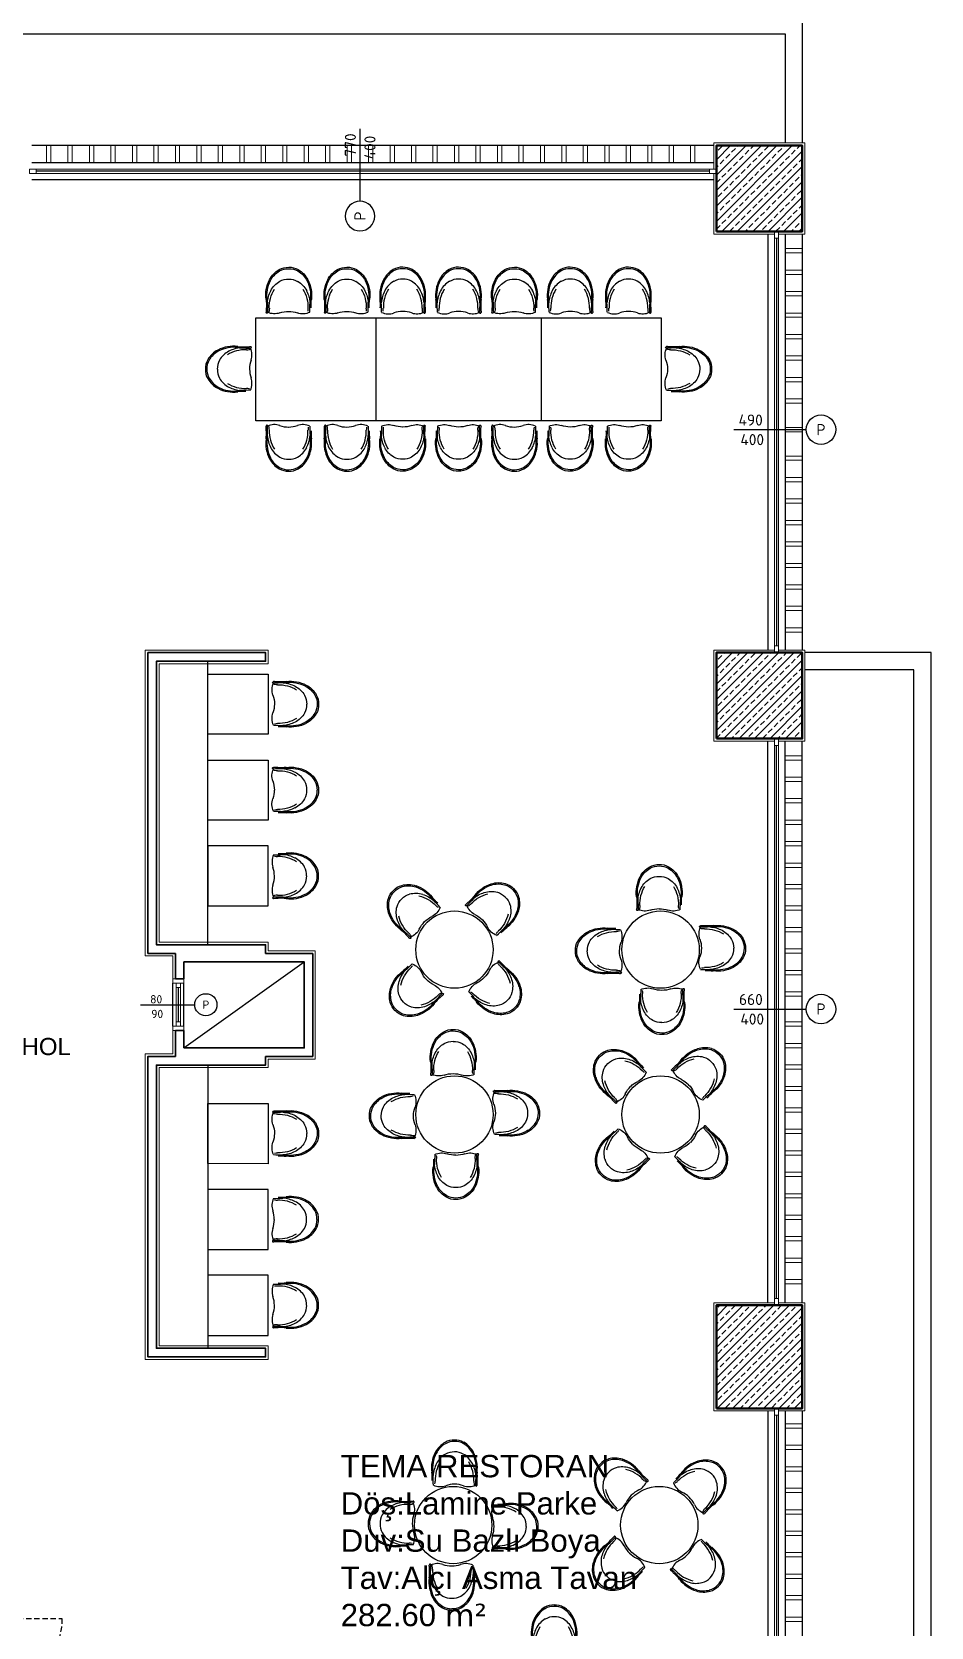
# Model space of a CAD drawing. Header units: millimetres. Extents: x 1443065 to 1517367, y 3763150 to 3779068.
# Drawn here: x 1513888 to 1514935, y 3767722 to 3769579 of the extents above; entities that cross this region are included whole.
import ezdxf
from ezdxf.enums import TextEntityAlignment as Align

# ---------------------------------------------------------------- set-up
doc = ezdxf.new("R2010")
doc.units = ezdxf.units.MM
doc.linetypes.add('HIDDEN', pattern=[9.525, 6.35, -3.175])
for name, color, linetype in [('1 tefriş 2', 8, 'Continuous'), ('m-DOG_', 4, 'Continuous'), ('m-DOG_gor', 8, 'Continuous'), ('m-TAR_duvar', 8, 'Continuous'), ('m-TFR_', 1, 'Continuous'), ('m-TFR_vitrifiye', 1, 'Continuous'), ('m-YAZ_poz', 7, 'Continuous')]:
    doc.layers.add(name, color=color, linetype=linetype)
for name, color, linetype, lineweight in [('DUVAR', 2, 'Continuous', 35), ('MAHAL', 52, 'Continuous', 13), ('MERDIVEN', 4, 'Continuous', 20), ('SIVA', 3, 'Continuous', 9), ('TASIYICI', 170, 'Continuous', 50), ('TEFRIS', 165, 'Continuous', 15)]:
    doc.layers.add(name, color=color, linetype=linetype, lineweight=lineweight)
doc.styles.add('mono', font='isocpeur.ttf')
doc.styles.get("Standard").update_dxf_attribs({"font": 'arial.ttf'})
pattern_1 = [(45, (-82570.414, -4962.345), (-8.98025612, 8.98025612), []), (45, (-82561.433, -4962.345), (-8.98025612, 8.98025612), [6.35, -3.175])]

# ---------------------------------------------------------------- blocks, each defined once
blk = doc.blocks.new('90lık Kqpı')
at = {"layer": 'm-DOG_', "linetype": 'HIDDEN'}
blk.add_line((-8, -5), (-88, -5), dxfattribs=at)
at = {"layer": 'm-DOG_'}
for p, q in [((-5, -8.8), (-8, -8.8)), ((-5, -81.2), (-8, -81.2))]:
    blk.add_line(p, q, dxfattribs=at)
for points in [[(8, 0), (8, -5), (-8, -5), (-8, 0)], [(-8, -5), (-8, -85), (-5, -85), (-5, -5)], [(8, -90), (8, -85), (-8, -85), (-8, -90)]]:
    blk.add_lwpolyline(points, close=True, dxfattribs=at)
at = {"layer": 'm-DOG_', "linetype": 'HIDDEN'}
blk.add_arc((-8, -5), 80, 180, 270, dxfattribs=at)
blk = doc.blocks.new('m-penpoz')
blk.add_line((0, -1.625), (0, 0))
blk.add_circle((0, 0.332), 0.332)
blk.add_attdef('POZNO', text='', height=0.18).set_placement((0, 0.332), align=Align.MIDDLE)
blk.add_attdef('HEIGHT', text='', height=0.18, rotation=90).set_placement((0.069, -1.625), align=Align.TOP_LEFT)
blk.add_attdef('WIDTH', text='', height=0.18, rotation=90).set_placement((0, -1.625), align=Align.BOTTOM_LEFT)
blk = doc.blocks.new('RR23WR23R2R')
at = {"layer": '1 tefriş 2'}
for centre, radius, start, end in [((-57.7, 59.3), 31.3, 295.7385, 315.3775), ((-55.6, 57.9), 28.8, 314.6126, 335.079), ((-11.6, 36.7), 20.1, 111.1217, 153.2814), ((-7.1, 61.2), 14.3, 213.4387, 227.0363), ((-7.1, 61.2), 14.3, 213.4387, 227.0363), ((141.6, 218.5), 228.7, 225.4715, 228.2427), ((141.6, 218.5), 228.7, 225.4715, 228.2427), ((-43.7, 21.9), 39.3, 13.0091, 47.0363), ((-43.7, 21.9), 39.3, 13.0091, 47.0363), ((25.3, 87.5), 52.4, 221.5557, 231.9954), ((-39.2, 23.8), 37.3, 17.6955, 40.2684), ((23, 84.8), 50, 227.6042, 231.9954), ((23, 84.8), 50, 227.6042, 231.9954), ((-39.2, 23.8), 37.3, 17.6955, 40.2684), ((-31.2, 15.5), 38, 17.6955, 51.9954), ((-31.2, 15.5), 38, 17.6955, 51.9954), ((-31.4, 14.9), 39.8, 17.6955, 51.9954), ((-54.2, 20.3), 0.89, 46.0717, 232.9584), ((-59.2, 13.7), 7.33, 43.4548, 52.9584), ((-82.2, -14.1), 43.4, 43.7202, 49.3189), ((-216.5, -139.6), 228.7, 41.7573, 44.589), ((-216.5, -139.6), 228.7, 41.7573, 44.589), ((-35.8, 14.3), 18.8, 116.1209, 159.7626), ((-53, 18.8), 2.79, 53.4798, 92.8774), ((-53, 18.8), 2.79, 53.4798, 92.8774), ((-59.2, 9.1), 14.3, 42.9637, 56.5613), ((-59.2, 9.1), 14.3, 42.9637, 56.5613), ((-20, 45.6), 39.3, 222.9637, 256.9909), ((-20, 45.6), 39.3, 222.9637, 256.9909), ((-21.7, 24.8), 19, 312.6495, 345.0454), ((-21.7, 24.8), 19, 312.6495, 345.0454), ((-29.5, 26.9), 27.2, 345.0454, 17.6955), ((-29.5, 26.9), 27.2, 345.0454, 17.6955), ((-21.4, 18.6), 27.7, 345.0454, 17.6955), ((-21.4, 18.6), 27.7, 345.0454, 17.6955), ((-21.2, 18.2), 29, 345.0454, 17.6955), ((-85.5, -23.3), 52.4, 38.0046, 48.4443), ((-82.8, -21), 50, 38.0046, 42.3958), ((-21.8, 41.1), 37.3, 229.7316, 252.3045), ((-82.8, -21), 50, 38.0046, 42.3958), ((-21.8, 41.1), 37.3, 229.7316, 252.3045), ((-12.9, 33.4), 39.8, 218.0046, 252.3045), ((-13.5, 33.2), 38, 218.0046, 252.3045), ((-13.5, 33.2), 38, 218.0046, 252.3045), ((-24.9, 31.5), 27.2, 252.3045, 284.9546), ((-24.9, 31.5), 27.2, 252.3045, 284.9546), ((-22.8, 23.6), 19, 284.9546, 317.3505), ((-22.8, 23.6), 19, 284.9546, 317.3505), ((-14.5, 15.3), 19.4, 284.9546, 317.3505), ((-14.5, 15.3), 19.4, 284.9546, 317.3505), ((-14, 14.8), 20.3, 284.9546, 317.3505), ((-13.4, 16.5), 19.4, 312.6495, 345.0454), ((-13.4, 16.5), 19.4, 312.6495, 345.0454), ((-12.8, 15.9), 20.3, 312.6495, 345.0454), ((-16.6, 23.3), 27.7, 252.3045, 284.9546), ((-16.6, 23.3), 27.7, 252.3045, 284.9546), ((-16.2, 23.1), 29, 252.3045, 284.9546)]:
    blk.add_arc(centre, radius, start, end, dxfattribs=at)
blk = doc.blocks.new('*U50')
at = {"layer": 'DUVAR'}
blk.add_blockref('RR23WR23R2R', (23.7, -24.8), dxfattribs=at)
blk = doc.blocks.new('*U51')
at = {"layer": 'm-TFR_', "color": 0, "linetype": 'ByBlock', "lineweight": -2, "transparency": 16777216}
for p, rotation in [((1617816.1, 3774235.7), 180), ((1617907.6, 3774232.7), 90), ((1617813, 3774144.1), 270)]:
    blk.add_blockref('*U50', p, dxfattribs=dict(at, rotation=rotation))
blk.add_blockref('*U50', (1617904.6, 3774141.1), dxfattribs=at)
blk = doc.blocks.new('*U52')
at = {"layer": 'DUVAR'}
blk.add_blockref('RR23WR23R2R', (23.7, -24.8), dxfattribs=at)
blk = doc.blocks.new('*U53')
at = {"layer": 'm-TFR_', "color": 0, "linetype": 'ByBlock', "lineweight": -2, "transparency": 16777216}
for p, rotation in [((1617816.1, 3774235.7), 180), ((1617907.6, 3774232.7), 90), ((1617813, 3774144.1), 270)]:
    blk.add_blockref('*U52', p, dxfattribs=dict(at, rotation=rotation))
blk.add_blockref('*U52', (1617904.6, 3774141.1), dxfattribs=at)
blk = doc.blocks.new('*U54')
at = {"layer": 'DUVAR'}
blk.add_blockref('RR23WR23R2R', (23.7, -24.8), dxfattribs=at)
blk = doc.blocks.new('*U55')
at = {"layer": 'm-TFR_', "color": 0, "linetype": 'ByBlock', "lineweight": -2, "transparency": 16777216}
for p, rotation in [((1617816.1, 3774235.7), 180), ((1617907.6, 3774232.7), 90), ((1617813, 3774144.1), 270)]:
    blk.add_blockref('*U54', p, dxfattribs=dict(at, rotation=rotation))
blk.add_blockref('*U54', (1617904.6, 3774141.1), dxfattribs=at)
blk = doc.blocks.new('*U58')
at = {"layer": 'DUVAR'}
blk.add_blockref('RR23WR23R2R', (23.7, -24.8), dxfattribs=at)
blk = doc.blocks.new('*U59')
at = {"layer": 'm-TFR_', "color": 0, "linetype": 'ByBlock', "lineweight": -2, "transparency": 16777216}
for p, rotation in [((1617816.1, 3774235.7), 180), ((1617907.6, 3774232.7), 90), ((1617813, 3774144.1), 270)]:
    blk.add_blockref('*U58', p, dxfattribs=dict(at, rotation=rotation))
blk.add_blockref('*U58', (1617904.6, 3774141.1), dxfattribs=at)
blk = doc.blocks.new('*U60')
at = {"layer": 'DUVAR'}
blk.add_blockref('RR23WR23R2R', (23.7, -24.8), dxfattribs=at)
blk = doc.blocks.new('*U61')
at = {"layer": 'm-TFR_', "color": 0, "linetype": 'ByBlock', "lineweight": -2, "transparency": 16777216}
for p, rotation in [((1617816.1, 3774235.7), 180), ((1617907.6, 3774232.7), 90), ((1617813, 3774144.1), 270)]:
    blk.add_blockref('*U60', p, dxfattribs=dict(at, rotation=rotation))
blk.add_blockref('*U60', (1617904.6, 3774141.1), dxfattribs=at)
blk = doc.blocks.new('*U62')
at = {"layer": 'DUVAR'}
blk.add_blockref('RR23WR23R2R', (23.7, -24.8), dxfattribs=at)
blk = doc.blocks.new('*U63')
at = {"layer": 'm-TFR_', "color": 0, "linetype": 'ByBlock', "lineweight": -2, "transparency": 16777216}
for p, rotation in [((1617816.1, 3774235.7), 180), ((1617907.6, 3774232.7), 90), ((1617813, 3774144.1), 270)]:
    blk.add_blockref('*U62', p, dxfattribs=dict(at, rotation=rotation))
blk.add_blockref('*U62', (1617904.6, 3774141.1), dxfattribs=at)
blk = doc.blocks.new('*U64')
at = {"layer": 'DUVAR'}
blk.add_blockref('RR23WR23R2R', (23.7, -24.8), dxfattribs=at)
blk = doc.blocks.new('*U65')
at = {"layer": 'm-TFR_', "color": 0, "linetype": 'ByBlock', "lineweight": -2, "transparency": 16777216}
for p, rotation in [((1617816.1, 3774235.7), 180), ((1617907.6, 3774232.7), 90), ((1617813, 3774144.1), 270)]:
    blk.add_blockref('*U64', p, dxfattribs=dict(at, rotation=rotation))
blk.add_blockref('*U64', (1617904.6, 3774141.1), dxfattribs=at)

msp = doc.modelspace()

# ---------------------------------------------------------------- hatches: boundary and pattern name
at = {"layer": 'm-TAR_duvar'}
h = msp.add_hatch(dxfattribs=at)
h.set_pattern_fill('ANSI33', color=256, scale=2)
h.set_pattern_definition(pattern_1)
h.paths.add_polyline_path([(1514785.1, 3769447.1), (1514685.1, 3769447.1), (1514685.1, 3769347.1), (1514785.1, 3769347.1)])
h = msp.add_hatch(dxfattribs=at)
h.set_pattern_fill('ANSI33', color=256, scale=2)
h.set_pattern_definition(pattern_1)
h.paths.add_polyline_path([(1514785.1, 3768856.6), (1514685.1, 3768856.6), (1514685.1, 3768756.6), (1514785.1, 3768756.6)])
h = msp.add_hatch(dxfattribs=at)
h.set_pattern_fill('ANSI33', color=256, scale=2)
h.set_pattern_definition(pattern_1)
h.paths.add_polyline_path([(1514785.1, 3768096.6), (1514685.1, 3768096.6), (1514685.1, 3767976.6), (1514785.1, 3767976.6)])

# ---------------------------------------------------------------- linework, layer by layer
at = {"layer": 'DUVAR'}
for p, q in [((1514033.1, 3768516.4), (1514033.1, 3768846.6)), ((1514055.1, 3768506.4), (1514023.1, 3768506.4)), ((1514055.1, 3768506.4), (1514050.1, 3768506.4)), ((1514055.1, 3768506.4), (1514055.1, 3768476.6)), ((1514215.1, 3768506.4), (1514160.1, 3768506.4)), ((1514215.1, 3768386.4), (1514215.1, 3768506.4)), ((1514205.1, 3768496.4), (1514065.1, 3768496.4)), ((1514065.1, 3768496.4), (1514065.1, 3768476.6)), ((1514205.1, 3768396.4), (1514205.1, 3768496.4)), ((1514065.1, 3768476.6), (1514055.1, 3768476.6)), ((1514065.1, 3768476.6), (1514055.1, 3768476.6)), ((1514055.1, 3768416.6), (1514055.1, 3768386.4)), ((1514065.1, 3768416.6), (1514055.1, 3768416.6)), ((1514065.1, 3768416.6), (1514065.1, 3768396.4)), ((1514065.1, 3768396.4), (1514205.1, 3768396.4)), ((1514055.1, 3768386.4), (1514023.1, 3768386.4)), ((1514033.1, 3768376.4), (1514033.1, 3768046.6)), ((1514055.1, 3768386.4), (1514047.1, 3768386.4)), ((1514160.1, 3768386.4), (1514215.1, 3768386.4))]:
    msp.add_line(p, q, dxfattribs=at)
for points in [[(1514055.1, 3768506.4), (1514023.1, 3768506.4), (1514023.1, 3768856.6), (1514160.1, 3768856.6), (1514160.1, 3768846.6), (1514033.1, 3768846.6), (1514033.1, 3768516.4), (1514160.1, 3768516.4), (1514160.1, 3768506.4)], [(1514065.1, 3768396.4), (1514205.1, 3768396.4), (1514205.1, 3768496.4), (1514065.1, 3768496.4)], [(1514055.1, 3768386.4), (1514023.1, 3768386.4), (1514023.1, 3768036.6), (1514160.1, 3768036.6), (1514160.1, 3768046.6), (1514033.1, 3768046.6), (1514033.1, 3768376.4), (1514160.1, 3768376.4), (1514160.1, 3768386.4)]]:
    msp.add_lwpolyline(points, dxfattribs=at)
at = {"layer": 'm-DOG_gor', "linetype": 'Continuous'}
for p, q in [((1514682.1, 3769447.1), (1513888.1, 3769447.1)), ((1514682.1, 3769427.1), (1513888.1, 3769427.1)), ((1514677.1, 3769417.1), (1513893.1, 3769417.1)), ((1514682.1, 3769407.1), (1513888.1, 3769407.1)), ((1514745.1, 3769344.1), (1514745.1, 3768859.6)), ((1514755.1, 3769339.1), (1514755.1, 3768864.6)), ((1514765.1, 3769344.1), (1514765.1, 3768859.6)), ((1514785.1, 3769344.1), (1514785.1, 3768859.6)), ((1514745.1, 3768099.6), (1514745.1, 3768753.6)), ((1514755.1, 3768104.6), (1514755.1, 3768748.6)), ((1514765.1, 3768099.6), (1514765.1, 3768753.6)), ((1514785.1, 3768099.6), (1514785.1, 3768753.6)), ((1514052.1, 3768421.6), (1514052.1, 3768471.6)), ((1514058.6, 3768426.6), (1514058.6, 3768466.6)), ((1514065.1, 3768421.6), (1514065.1, 3768471.6)), ((1514745.1, 3767973.6), (1514745.1, 3767319.6)), ((1514755.1, 3767968.6), (1514755.1, 3767324.6)), ((1514765.1, 3767973.6), (1514765.1, 3767319.6)), ((1514785.1, 3767973.6), (1514785.1, 3767319.6))]:
    msp.add_line(p, q, dxfattribs=at)
at = {"layer": 'm-TFR_'}
for p, q in [((1514288.9, 3769126.6), (1514288.9, 3769246.6)), ((1514481.1, 3769246.6), (1514481.1, 3769126.6)), ((1514093.1, 3768516.4), (1514093.1, 3768846.6)), ((1514065.1, 3768396.4), (1514205.1, 3768496.4)), ((1514093.1, 3768376.4), (1514093.1, 3768046.6))]:
    msp.add_line(p, q, dxfattribs=at)
for points in [[(1514148.9, 3769246.6), (1514620.8, 3769246.6), (1514620.8, 3769126.6), (1514148.9, 3769126.6)], [(1514093.1, 3768831.6), (1514163.1, 3768831.5), (1514163.1, 3768761.5), (1514093.1, 3768761.6)], [(1514093.1, 3768661.6), (1514093.1, 3768731.6), (1514163.1, 3768731.6), (1514163.1, 3768661.6)], [(1514093.1, 3768561.6), (1514163.1, 3768561.6), (1514163.1, 3768631.6), (1514093.1, 3768631.6)], [(1514093.1, 3768331.6), (1514163.1, 3768331.5), (1514163.1, 3768261.5), (1514093.1, 3768261.6)], [(1514093.1, 3768231.6), (1514093.1, 3768161.6), (1514163.1, 3768161.6), (1514163.1, 3768231.6)], [(1514093.1, 3768061.6), (1514163.1, 3768061.6), (1514163.1, 3768131.6), (1514093.1, 3768131.6)]]:
    msp.add_lwpolyline(points, close=True, dxfattribs=at)
for centre in [(1514380.1, 3768510.8), (1514620.1, 3768510.8), (1514380.1, 3768318.8), (1514620.1, 3768318.8), (1514378.6, 3767840.7), (1514618.6, 3767840.7)]:
    msp.add_circle(centre, 45, dxfattribs=at)
at = {"layer": 'm-TFR_vitrifiye'}
for p, q in [((1514785.1, 3769597.1), (1514785.1, 3769450.1)), ((1512185.1, 3769577.1), (1514765.1, 3769577.1)), ((1514765.1, 3769577.1), (1514765.1, 3769450.1)), ((1514935.1, 3768856.6), (1514788.1, 3768856.6)), ((1514935.1, 3766436.6), (1514935.1, 3768856.6)), ((1514915.1, 3768836.6), (1514788.1, 3768836.6)), ((1514915.1, 3766456.6), (1514915.1, 3768836.6))]:
    msp.add_line(p, q, dxfattribs=at)
at = {"layer": 'MERDIVEN'}
for points in [[(1513885.1, 3769419.6), (1513893.1, 3769419.6), (1513893.1, 3769414.6), (1513885.1, 3769414.6)], [(1514677.1, 3769414.6), (1513893.1, 3769414.6), (1513893.1, 3769419.6), (1514677.1, 3769419.6)], [(1514677.1, 3769419.6), (1514685.1, 3769419.6), (1514685.1, 3769414.6), (1514677.1, 3769414.6)], [(1514757.6, 3769339.1), (1514757.6, 3769347.1), (1514752.6, 3769347.1), (1514752.6, 3769339.1)], [(1514752.6, 3768864.6), (1514757.6, 3768864.6), (1514757.6, 3769339.1), (1514752.6, 3769339.1)], [(1514757.6, 3768856.6), (1514757.6, 3768864.6), (1514752.6, 3768864.6), (1514752.6, 3768856.6)], [(1514757.6, 3768748.6), (1514757.6, 3768756.6), (1514752.6, 3768756.6), (1514752.6, 3768748.6)], [(1514752.6, 3768748.6), (1514757.6, 3768748.6), (1514757.6, 3768104.6), (1514752.6, 3768104.6)], [(1514052.1, 3768476.6), (1514052.1, 3768471.6), (1514065.1, 3768471.6), (1514065.1, 3768476.6)], [(1514056.1, 3768466.6), (1514061.1, 3768466.6), (1514061.1, 3768471.6), (1514056.1, 3768471.6)], [(1514056.1, 3768471.6), (1514061.1, 3768471.6), (1514061.1, 3768466.6), (1514056.1, 3768466.6)], [(1514061.1, 3768426.6), (1514056.1, 3768426.6), (1514056.1, 3768466.6), (1514061.1, 3768466.6)], [(1514052.1, 3768416.6), (1514052.1, 3768421.6), (1514065.1, 3768421.6), (1514065.1, 3768416.6)], [(1514056.1, 3768421.6), (1514061.1, 3768421.6), (1514061.1, 3768426.6), (1514056.1, 3768426.6)], [(1514757.6, 3768096.6), (1514757.6, 3768104.6), (1514752.6, 3768104.6), (1514752.6, 3768096.6)], [(1514757.6, 3767976.6), (1514757.6, 3767968.6), (1514752.6, 3767968.6), (1514752.6, 3767976.6)], [(1514752.6, 3767324.6), (1514757.6, 3767324.6), (1514757.6, 3767968.6), (1514752.6, 3767968.6)]]:
    msp.add_lwpolyline(points, close=True, dxfattribs=at)
at = {"layer": 'SIVA'}
for points in [[(1514757.6, 3769344.1), (1514788.1, 3769344.1), (1514788.1, 3769450.1), (1514682.1, 3769450.1), (1514682.1, 3769419.6)], [(1514682.1, 3769414.6), (1514682.1, 3769344.1), (1514752.6, 3769344.1)], [(1514052.1, 3768416.6), (1514052.1, 3768389.4), (1514020.1, 3768389.4), (1514020.1, 3768033.6), (1514163.1, 3768033.6), (1514163.1, 3768049.6), (1514036.1, 3768049.6), (1514036.1, 3768373.4), (1514163.1, 3768373.4), (1514163.1, 3768383.4), (1514218.1, 3768383.4), (1514218.1, 3768509.4), (1514163.1, 3768509.4), (1514163.1, 3768519.4), (1514036.1, 3768519.4), (1514036.1, 3768843.6), (1514163.1, 3768843.6), (1514163.1, 3768859.6), (1514020.1, 3768859.6), (1514020.1, 3768503.4), (1514052.1, 3768503.4), (1514052.1, 3768476.6)], [(1514752.6, 3768859.6), (1514682.1, 3768859.6), (1514682.1, 3768753.6), (1514752.6, 3768753.6)], [(1514757.6, 3768753.6), (1514788.1, 3768753.6), (1514788.1, 3768859.6), (1514757.6, 3768859.6)], [(1514752.6, 3768099.6), (1514682.1, 3768099.6), (1514682.1, 3767973.6), (1514752.6, 3767973.6)], [(1514757.6, 3767973.6), (1514788.1, 3767973.6), (1514788.1, 3768099.6), (1514757.6, 3768099.6)]]:
    msp.add_lwpolyline(points, dxfattribs=at)
for points in [[(1513905.1, 3769447.1), (1513905.1, 3769427.1), (1513910.1, 3769427.1), (1513910.1, 3769447.1)], [(1513930.1, 3769447.1), (1513930.1, 3769427.1), (1513935.1, 3769427.1), (1513935.1, 3769447.1)], [(1513955.1, 3769447.1), (1513955.1, 3769427.1), (1513960.1, 3769427.1), (1513960.1, 3769447.1)], [(1513980.1, 3769447.1), (1513980.1, 3769427.1), (1513985.1, 3769427.1), (1513985.1, 3769447.1)], [(1514005.1, 3769447.1), (1514005.1, 3769427.1), (1514010.1, 3769427.1), (1514010.1, 3769447.1)], [(1514030.1, 3769447.1), (1514030.1, 3769427.1), (1514035.1, 3769427.1), (1514035.1, 3769447.1)], [(1514055.1, 3769447.1), (1514055.1, 3769427.1), (1514060.1, 3769427.1), (1514060.1, 3769447.1)], [(1514080.1, 3769447.1), (1514080.1, 3769427.1), (1514085.1, 3769427.1), (1514085.1, 3769447.1)], [(1514105.1, 3769447.1), (1514105.1, 3769427.1), (1514110.1, 3769427.1), (1514110.1, 3769447.1)], [(1514130.1, 3769447.1), (1514130.1, 3769427.1), (1514135.1, 3769427.1), (1514135.1, 3769447.1)], [(1514155.1, 3769447.1), (1514155.1, 3769427.1), (1514160.1, 3769427.1), (1514160.1, 3769447.1)], [(1514180.1, 3769447.1), (1514180.1, 3769427.1), (1514185.1, 3769427.1), (1514185.1, 3769447.1)], [(1514205.1, 3769447.1), (1514205.1, 3769427.1), (1514210.1, 3769427.1), (1514210.1, 3769447.1)], [(1514230.1, 3769447.1), (1514230.1, 3769427.1), (1514235.1, 3769427.1), (1514235.1, 3769447.1)], [(1514255.1, 3769447.1), (1514255.1, 3769427.1), (1514260.1, 3769427.1), (1514260.1, 3769447.1)], [(1514285.1, 3769447.1), (1514285.1, 3769427.1), (1514280.1, 3769427.1), (1514280.1, 3769447.1)], [(1514310.1, 3769447.1), (1514310.1, 3769427.1), (1514305.1, 3769427.1), (1514305.1, 3769447.1)], [(1514335.1, 3769447.1), (1514335.1, 3769427.1), (1514330.1, 3769427.1), (1514330.1, 3769447.1)], [(1514360.1, 3769447.1), (1514360.1, 3769427.1), (1514355.1, 3769427.1), (1514355.1, 3769447.1)], [(1514385.1, 3769447.1), (1514385.1, 3769427.1), (1514380.1, 3769427.1), (1514380.1, 3769447.1)], [(1514410.1, 3769447.1), (1514410.1, 3769427.1), (1514405.1, 3769427.1), (1514405.1, 3769447.1)], [(1514435.1, 3769447.1), (1514435.1, 3769427.1), (1514430.1, 3769427.1), (1514430.1, 3769447.1)], [(1514460.1, 3769447.1), (1514460.1, 3769427.1), (1514455.1, 3769427.1), (1514455.1, 3769447.1)], [(1514485.1, 3769447.1), (1514485.1, 3769427.1), (1514480.1, 3769427.1), (1514480.1, 3769447.1)], [(1514510.1, 3769447.1), (1514510.1, 3769427.1), (1514505.1, 3769427.1), (1514505.1, 3769447.1)], [(1514535.1, 3769447.1), (1514535.1, 3769427.1), (1514530.1, 3769427.1), (1514530.1, 3769447.1)], [(1514560.1, 3769447.1), (1514560.1, 3769427.1), (1514555.1, 3769427.1), (1514555.1, 3769447.1)], [(1514585.1, 3769447.1), (1514585.1, 3769427.1), (1514580.1, 3769427.1), (1514580.1, 3769447.1)], [(1514610.1, 3769447.1), (1514610.1, 3769427.1), (1514605.1, 3769427.1), (1514605.1, 3769447.1)], [(1514635.1, 3769447.1), (1514635.1, 3769427.1), (1514630.1, 3769427.1), (1514630.1, 3769447.1)], [(1514660.1, 3769447.1), (1514660.1, 3769427.1), (1514655.1, 3769427.1), (1514655.1, 3769447.1)], [(1514785.1, 3769327.1), (1514765.1, 3769327.1), (1514765.1, 3769322.1), (1514785.1, 3769322.1)], [(1514785.1, 3769302.1), (1514765.1, 3769302.1), (1514765.1, 3769297.1), (1514785.1, 3769297.1)], [(1514785.1, 3769277.1), (1514765.1, 3769277.1), (1514765.1, 3769272.1), (1514785.1, 3769272.1)], [(1514785.1, 3769252.1), (1514765.1, 3769252.1), (1514765.1, 3769247.1), (1514785.1, 3769247.1)], [(1514785.1, 3769227.1), (1514765.1, 3769227.1), (1514765.1, 3769222.1), (1514785.1, 3769222.1)], [(1514785.1, 3769202.1), (1514765.1, 3769202.1), (1514765.1, 3769197.1), (1514785.1, 3769197.1)], [(1514785.1, 3769177.1), (1514765.1, 3769177.1), (1514765.1, 3769172.1), (1514785.1, 3769172.1)], [(1514785.1, 3769152.1), (1514765.1, 3769152.1), (1514765.1, 3769147.1), (1514785.1, 3769147.1)], [(1514785.1, 3769113.8), (1514765.1, 3769113.8), (1514765.1, 3769118.8), (1514785.1, 3769118.8)], [(1514785.1, 3769080.6), (1514765.1, 3769080.6), (1514765.1, 3769085.6), (1514785.1, 3769085.6)], [(1514785.1, 3769055.6), (1514765.1, 3769055.6), (1514765.1, 3769060.6), (1514785.1, 3769060.6)], [(1514785.1, 3769030.6), (1514765.1, 3769030.6), (1514765.1, 3769035.6), (1514785.1, 3769035.6)], [(1514785.1, 3769005.6), (1514765.1, 3769005.6), (1514765.1, 3769010.6), (1514785.1, 3769010.6)], [(1514785.1, 3768980.6), (1514765.1, 3768980.6), (1514765.1, 3768985.6), (1514785.1, 3768985.6)], [(1514785.1, 3768955.6), (1514765.1, 3768955.6), (1514765.1, 3768960.6), (1514785.1, 3768960.6)], [(1514785.1, 3768930.6), (1514765.1, 3768930.6), (1514765.1, 3768935.6), (1514785.1, 3768935.6)], [(1514785.1, 3768905.6), (1514765.1, 3768905.6), (1514765.1, 3768910.6), (1514785.1, 3768910.6)], [(1514785.1, 3768880.6), (1514765.1, 3768880.6), (1514765.1, 3768885.6), (1514785.1, 3768885.6)], [(1514785.1, 3768736.6), (1514765.1, 3768736.6), (1514765.1, 3768731.6), (1514785.1, 3768731.6)], [(1514785.1, 3768711.6), (1514765.1, 3768711.6), (1514765.1, 3768706.6), (1514785.1, 3768706.6)], [(1514785.1, 3768686.6), (1514765.1, 3768686.6), (1514765.1, 3768681.6), (1514785.1, 3768681.6)], [(1514785.1, 3768661.6), (1514765.1, 3768661.6), (1514765.1, 3768656.6), (1514785.1, 3768656.6)], [(1514785.1, 3768636.6), (1514765.1, 3768636.6), (1514765.1, 3768631.6), (1514785.1, 3768631.6)], [(1514785.1, 3768611.6), (1514765.1, 3768611.6), (1514765.1, 3768606.6), (1514785.1, 3768606.6)], [(1514785.1, 3768586.6), (1514765.1, 3768586.6), (1514765.1, 3768581.6), (1514785.1, 3768581.6)], [(1514785.1, 3768561.6), (1514765.1, 3768561.6), (1514765.1, 3768556.6), (1514785.1, 3768556.6)], [(1514785.1, 3768536.6), (1514765.1, 3768536.6), (1514765.1, 3768531.6), (1514785.1, 3768531.6)], [(1514785.1, 3768511.6), (1514765.1, 3768511.6), (1514765.1, 3768506.6), (1514785.1, 3768506.6)], [(1514785.1, 3768486.6), (1514765.1, 3768486.6), (1514765.1, 3768481.6), (1514785.1, 3768481.6)], [(1514785.1, 3768461.6), (1514765.1, 3768461.6), (1514765.1, 3768456.6), (1514785.1, 3768456.6)], [(1514785.1, 3768421.6), (1514765.1, 3768421.6), (1514765.1, 3768426.6), (1514785.1, 3768426.6)], [(1514785.1, 3768396.6), (1514765.1, 3768396.6), (1514765.1, 3768401.6), (1514785.1, 3768401.6)], [(1514785.1, 3768371.6), (1514765.1, 3768371.6), (1514765.1, 3768376.6), (1514785.1, 3768376.6)], [(1514785.1, 3768346.6), (1514765.1, 3768346.6), (1514765.1, 3768351.6), (1514785.1, 3768351.6)], [(1514785.1, 3768321.6), (1514765.1, 3768321.6), (1514765.1, 3768326.6), (1514785.1, 3768326.6)], [(1514785.1, 3768296.6), (1514765.1, 3768296.6), (1514765.1, 3768301.6), (1514785.1, 3768301.6)], [(1514785.1, 3768271.6), (1514765.1, 3768271.6), (1514765.1, 3768276.6), (1514785.1, 3768276.6)], [(1514785.1, 3768246.6), (1514765.1, 3768246.6), (1514765.1, 3768251.6), (1514785.1, 3768251.6)], [(1514785.1, 3768221.6), (1514765.1, 3768221.6), (1514765.1, 3768226.6), (1514785.1, 3768226.6)], [(1514785.1, 3768196.6), (1514765.1, 3768196.6), (1514765.1, 3768201.6), (1514785.1, 3768201.6)], [(1514785.1, 3768171.6), (1514765.1, 3768171.6), (1514765.1, 3768176.6), (1514785.1, 3768176.6)], [(1514785.1, 3768146.6), (1514765.1, 3768146.6), (1514765.1, 3768151.6), (1514785.1, 3768151.6)], [(1514785.1, 3768121.6), (1514765.1, 3768121.6), (1514765.1, 3768126.6), (1514785.1, 3768126.6)], [(1514785.1, 3767958.6), (1514765.1, 3767958.6), (1514765.1, 3767953.6), (1514785.1, 3767953.6)], [(1514785.1, 3767933.6), (1514765.1, 3767933.6), (1514765.1, 3767928.6), (1514785.1, 3767928.6)], [(1514785.1, 3767908.6), (1514765.1, 3767908.6), (1514765.1, 3767903.6), (1514785.1, 3767903.6)], [(1514785.1, 3767883.6), (1514765.1, 3767883.6), (1514765.1, 3767878.6), (1514785.1, 3767878.6)], [(1514785.1, 3767858.6), (1514765.1, 3767858.6), (1514765.1, 3767853.6), (1514785.1, 3767853.6)], [(1514785.1, 3767833.6), (1514765.1, 3767833.6), (1514765.1, 3767828.6), (1514785.1, 3767828.6)], [(1514785.1, 3767808.6), (1514765.1, 3767808.6), (1514765.1, 3767803.6), (1514785.1, 3767803.6)], [(1514785.1, 3767783.6), (1514765.1, 3767783.6), (1514765.1, 3767778.6), (1514785.1, 3767778.6)], [(1514785.1, 3767758.6), (1514765.1, 3767758.6), (1514765.1, 3767753.6), (1514785.1, 3767753.6)], [(1514785.1, 3767733.6), (1514765.1, 3767733.6), (1514765.1, 3767728.6), (1514785.1, 3767728.6)]]:
    msp.add_lwpolyline(points, close=True, dxfattribs=at)
at = {"layer": 'TASIYICI'}
for points in [[(1514685.1, 3769347.1), (1514785.1, 3769347.1), (1514785.1, 3769447.1), (1514685.1, 3769447.1)], [(1514685.1, 3768756.6), (1514785.1, 3768756.6), (1514785.1, 3768856.6), (1514685.1, 3768856.6)], [(1514685.1, 3767976.6), (1514785.1, 3767976.6), (1514785.1, 3768096.6), (1514685.1, 3768096.6)]]:
    msp.add_lwpolyline(points, close=True, dxfattribs=at)

# ---------------------------------------------------------------- block references
at = {"layer": 'm-TFR_', "xscale": -1}
for name, p, rotation in [('RR23WR23R2R', (1514185.7, 3769305.4), 224.9999999998602), ('RR23WR23R2R', (1514253.5, 3769305.4), 224.9999999998602), ('RR23WR23R2R', (1514448.5, 3769305.4), 224.9999999998602), ('RR23WR23R2R', (1514679.6, 3769188.1), 134.9999509509009), ('RR23WR23R2R', (1514321.2, 3769067.9), 44.99999999986019), ('RR23WR23R2R', (1514386.2, 3769067.9), 44.99999999986019), ('RR23WR23R2R', (1514516.2, 3769067.9), 44.99999999986019), ('RR23WR23R2R', (1514584, 3769067.9), 44.99999999986019), ('RR23WR23R2R', (1514221.9, 3768798), 134.9999509509009), ('RR23WR23R2R', (1514221.8, 3768698), 134.9999999998601), ('*U51', (-2298134.2, 5293265.1), 225), ('*U63', (-2298378.2, 5293062.8), 225.000153819088), ('*U53', (-103250.4, 7542502.9), 180.0001538190879), ('RR23WR23R2R', (1514221.9, 3768298), 134.9999509509009)]:
    msp.add_blockref(name, p, dxfattribs=dict(at, rotation=rotation))
at = {"layer": 'm-TFR_'}
for name, p, rotation in [('RR23WR23R2R', (1514321.2, 3769305.4), 135.0000000001398), ('RR23WR23R2R', (1514386.2, 3769305.4), 135.0000000001398), ('RR23WR23R2R', (1514516.2, 3769305.4), 135.0000000001398), ('RR23WR23R2R', (1514584, 3769305.4), 135.0000000001398), ('RR23WR23R2R', (1514090.1, 3769188.1), 225.000049049099), ('RR23WR23R2R', (1514185.7, 3769067.9), 315.0000000001398), ('RR23WR23R2R', (1514253.5, 3769067.9), 315.0000000001398), ('RR23WR23R2R', (1514448.5, 3769067.9), 315.0000000001398), ('RR23WR23R2R', (1514221.9, 3768595.2), 45.00004904909909), ('RR23WR23R2R', (1514221.8, 3768195.2), 45.00000000013981), ('RR23WR23R2R', (1514221.9, 3768095.2), 45.00004904909909), ('*U65', (3039132.8, -44913.5), 44.99999999999999), ('*U59', (-103251.9, -6343.4), 359.9998461809121), ('*U55', (-2298259.6, 2242894.5), 315)]:
    msp.add_blockref(name, p, dxfattribs=dict(at, rotation=rotation))
at = {"layer": 'm-TFR_', "xscale": -1}
msp.add_blockref('*U61', (3132240.4, -5677.6), dxfattribs=at)
at = {"layer": 'm-YAZ_poz'}
ref = msp.add_blockref('m-penpoz', (1514270.1, 3769382.2), dxfattribs=dict(at, xscale=-51.83999999999998, yscale=51.83999999999998, zscale=51.83999999999998, rotation=179.9995494033126))
ref.add_attrib('WIDTH', '770', dxfattribs={"layer": '0', "height": 12.96, "rotation": 90, "style": 'mono'}).set_placement((1514269.3, 3769461.3), align=Align.BOTTOM_RIGHT)
ref.add_attrib('HEIGHT', '400', dxfattribs={"layer": '0', "height": 12.96, "rotation": 90, "style": 'mono'}).set_placement((1514292.1, 3769458.6), align=Align.BOTTOM_RIGHT)
ref.add_attrib('POZNO', 'P', dxfattribs={"layer": '0', "height": 13, "rotation": 90, "style": 'mono'}).set_placement((1514270.1, 3769365), align=Align.MIDDLE_CENTER)
ref = msp.add_blockref('m-penpoz', (1514789.7, 3769116.3), dxfattribs=dict(at, xscale=51.83999999999998, yscale=51.83999999999998, zscale=51.83999999999998, rotation=270.0004505966874))
ref.add_attrib('WIDTH', '490', dxfattribs={"layer": '0', "height": 12.96, "style": 'mono'}).set_placement((1514739.1, 3769117.1), align=Align.BOTTOM_RIGHT)
ref.add_attrib('HEIGHT', '400', dxfattribs={"layer": '0', "height": 12.96, "style": 'mono'}).set_placement((1514740.6, 3769094.3), align=Align.BOTTOM_RIGHT)
ref.add_attrib('POZNO', 'P', dxfattribs={"layer": '0', "height": 13, "style": 'mono'}).set_placement((1514806.9, 3769116.3), align=Align.MIDDLE_CENTER)
ref = msp.add_blockref('m-penpoz', (1514077.7, 3768446.6), dxfattribs=dict(at, xscale=38.87999999999997, yscale=38.87999999999997, zscale=38.87999999999997, rotation=270.0004505982033))
ref.add_attrib('WIDTH', '80', dxfattribs={"layer": '0', "height": 9.72, "style": 'mono'}).set_placement((1514039.8, 3768445.2), align=Align.BOTTOM_RIGHT)
ref.add_attrib('HEIGHT', '90', dxfattribs={"layer": '0', "height": 9.72, "style": 'mono'}).set_placement((1514040.9, 3768428.1), align=Align.BOTTOM_RIGHT)
ref.add_attrib('POZNO', 'P', dxfattribs={"layer": '0', "height": 9.72, "style": 'mono'}).set_placement((1514090.6, 3768446.6), align=Align.MIDDLE_CENTER)
ref = msp.add_blockref('m-penpoz', (1514789.7, 3768441.6), dxfattribs=dict(at, xscale=51.83999999999998, yscale=51.83999999999998, zscale=51.83999999999998, rotation=270.0004505966874))
ref.add_attrib('WIDTH', '660', dxfattribs={"layer": '0', "height": 12.96, "style": 'mono'}).set_placement((1514739.1, 3768442.4), align=Align.BOTTOM_RIGHT)
ref.add_attrib('HEIGHT', '400', dxfattribs={"layer": '0', "height": 12.96, "style": 'mono'}).set_placement((1514740.6, 3768419.6), align=Align.BOTTOM_RIGHT)
ref.add_attrib('POZNO', 'P', dxfattribs={"layer": '0', "height": 13, "style": 'mono'}).set_placement((1514806.9, 3768441.6), align=Align.MIDDLE_CENTER)
at = {"layer": 'TEFRIS', "color": 6, "lineweight": 18, "xscale": -1}
msp.add_blockref('90lık Kqpı', (1513835.1, 3767737.1), dxfattribs=at)

# ---------------------------------------------------------------- texts
at = {"layer": 'MAHAL', "attachment_point": 7}
for s, insert, char_height, width in [('\\pt220;{\\f@Arial Unicode MS|b0|i0|c162|p34;HOL}', (1513876, 3768387.7), 20, 356.763), ('\\pt220.00004;{\\f@Arial Unicode MS|b0|i0|c162|p34;TEMA RESTORAN\\P\\ptz;Dö}ş{\\f@Arial Unicode MS|b0|i0|c162|p34;:Lamine Parke\\PDuv:Su Bazl}ı{\\f@Arial Unicode MS|b0|i0|c162|p34; Boya\\PTav:Alç}ı{\\f@Arial Unicode MS|b0|i0|c162|p34; Asma Tavan\\P282.60 \\fVerdana|b0|i0|c162|p34;m²}', (1514247.6, 3767722.6), 26, 661.233)]:
    msp.add_mtext(s, dxfattribs=dict(at, insert=insert, char_height=char_height, width=width))

doc.saveas('drawing.dxf')
